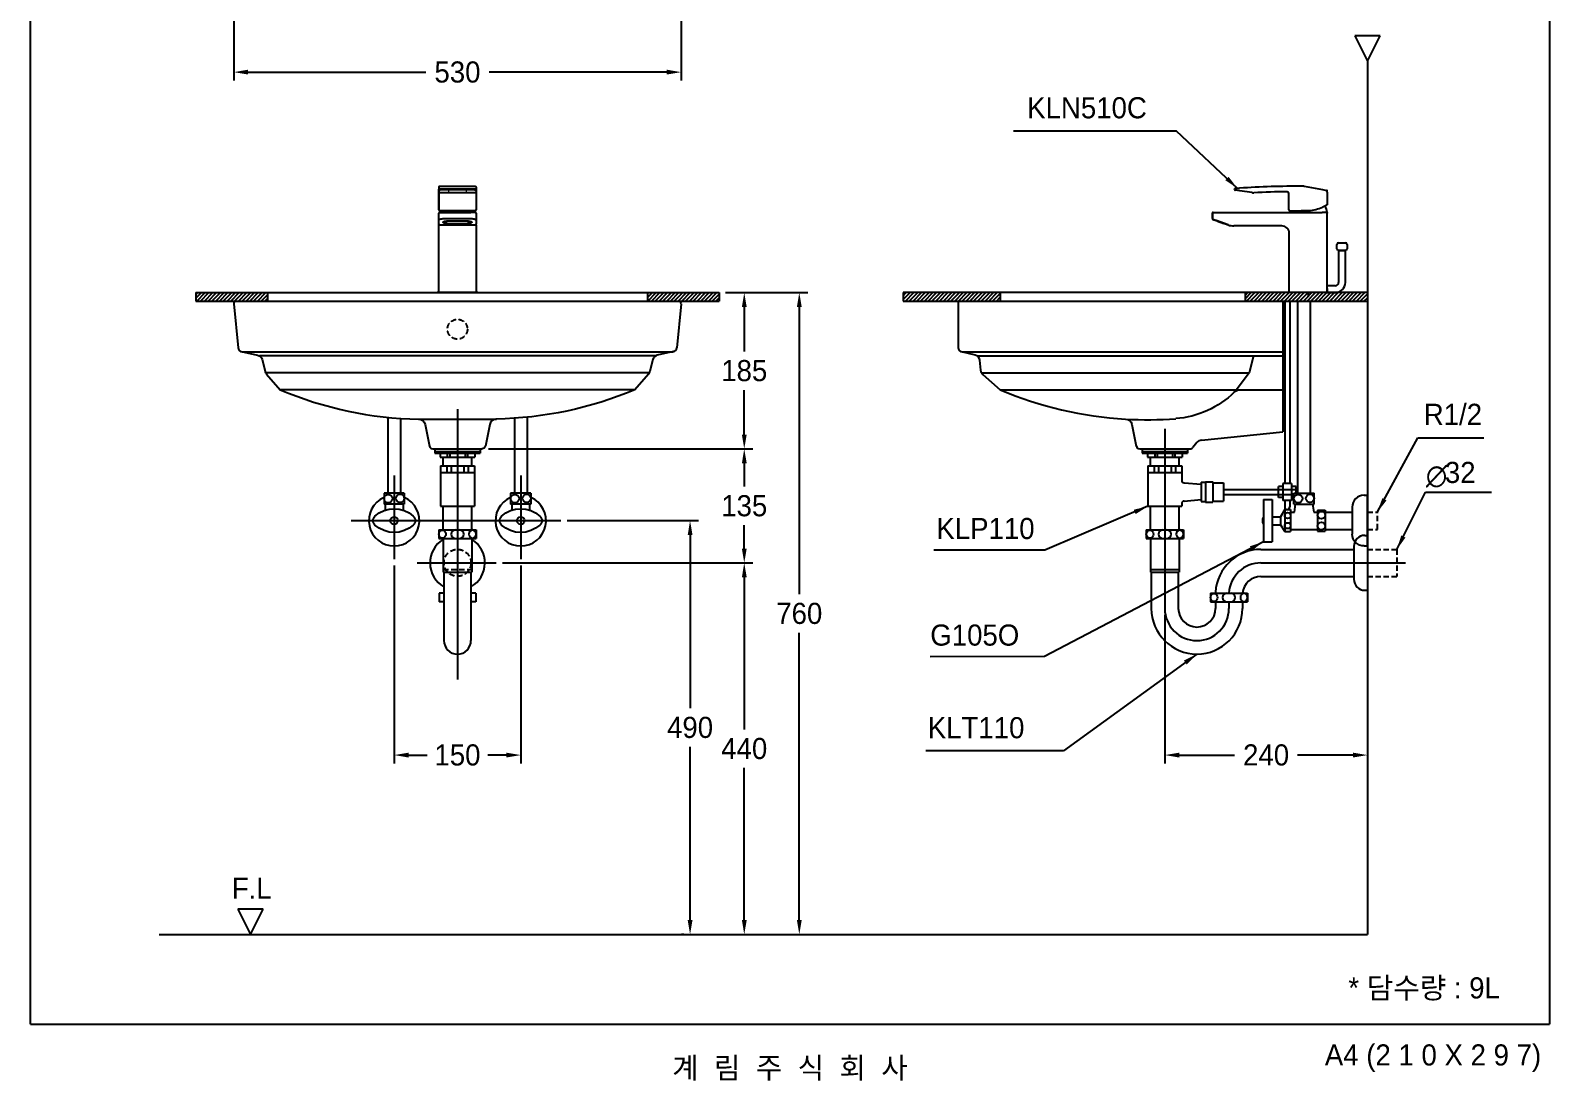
# Model space of a CAD drawing. Header units: millimetres. Extents: x 0 to 3800, y -67 to 2530.
# Drawn here: x 0 to 1800, y -67 to 1177 of the extents above; entities that cross this region are included whole.
import ezdxf
from ezdxf.enums import TextEntityAlignment as Align
from ezdxf.lldxf.tags import DXFTag

# ---------------------------------------------------------------- set-up
doc = ezdxf.new("R2010")
doc.units = ezdxf.units.MM
doc.linetypes.add('DASHED2', pattern=[9.525, 6.35, -3.175])
for name, color, linetype in [('TEXT', 7, 'Continuous'), ('내부선 및 부속', 4, 'Continuous'), ('도각라인', 7, 'Continuous'), ('외형선', 3, 'Continuous'), ('점선', 6, 'DASHED2'), ('중심선', 1, 'DASHED'), ('치수선', 7, 'Continuous')]:
    doc.layers.add(name, color=color, linetype=linetype)
doc.styles.add('____', font='')
doc.styles.add('타이틀', font='H2GTRM.TTF', dxfattribs={"height": 25})
doc.styles.get('____').set_extended_font_data('굴림')
tags = doc.linetypes.add('DASHDOT', pattern=[70, 31, -13, 13, -13]).pattern_tags.tags
tags[10:11] = [DXFTag(74, 4), DXFTag(75, 0), DXFTag(340, '0'), DXFTag(46, 0.0), DXFTag(50, 0.0), DXFTag(44, 0.0), DXFTag(45, 0.0)]
tags[8:9] = [DXFTag(74, 4), DXFTag(75, 0), DXFTag(340, '0'), DXFTag(46, 0.0), DXFTag(50, 0.0), DXFTag(44, 0.0), DXFTag(45, 0.0)]
tags[6:7] = [DXFTag(74, 4), DXFTag(75, 0), DXFTag(340, '0'), DXFTag(46, 0.0), DXFTag(50, 0.0), DXFTag(44, 0.0), DXFTag(45, 0.0)]
tags[4:5] = [DXFTag(74, 4), DXFTag(75, 0), DXFTag(340, '0'), DXFTag(46, 0.0), DXFTag(50, 0.0), DXFTag(44, 0.0), DXFTag(45, 0.0)]
tags = doc.linetypes.add('DASHED', pattern=[25.72, 12.86, -12.86]).pattern_tags.tags
tags[6:7] = [DXFTag(74, 4), DXFTag(75, 0), DXFTag(340, '0'), DXFTag(46, 0.0), DXFTag(50, 0.0), DXFTag(44, 0.0), DXFTag(45, 0.0)]
tags[4:5] = [DXFTag(74, 4), DXFTag(75, 0), DXFTag(340, '0'), DXFTag(46, 0.0), DXFTag(50, 0.0), DXFTag(44, 0.0), DXFTag(45, 0.0)]
doc.dimstyles.new('MSADIM', dxfattribs={"dimtxt": 33, "dimasz": 17, "dimexe": 10, "dimexo": 7.5, "dimgap": 10, "dimtad": 0, "dimtih": 1, "dimtoh": 1, "dimdec": 0, "dimzin": 1, "dimdsep": 46, "dimtxsty": '____', "dimcen": 11.25, "dimadec": 0, "dimazin": 0, "dimtfac": 1, "dimtdec": 0, "dimtix": 1, "dimtmove": 0, "dimatfit": 3, "dimfxl": 1, "dimtolj": 1, "dimtzin": 1, "dimarcsym": 0})
pattern_1 = [(45, (-2335.1703, 10460.7276), (-2.245064, 2.245064), [])]

# ---------------------------------------------------------------- blocks, each defined once
blk = doc.blocks.new('*D2')
at = {"layer": '치수선', "color": 0, "linetype": 'Continuous', "lineweight": -2, "transparency": 16777216}
for p, q in [((241, 1274.6), (241, 1117.3)), ((771, 1274.6), (771, 1117.3)), ((258, 1127.3), (468.6, 1127.3)), ((754, 1127.3), (543.4, 1127.3))]:
    blk.add_line(p, q, dxfattribs=at)
at = {"layer": '치수선', "color": 0, "linetype": 'Continuous', "transparency": 16777216}
for points in [[(258, 1130.2), (258, 1124.5), (241, 1127.3)], [(754, 1130.2), (754, 1124.5), (771, 1127.3)]]:
    blk.add_solid(points, dxfattribs=at)
at = {"layer": '치수선', "color": 0, "linetype": 'Continuous', "transparency": 16777216, "insert": (506, 1127.3), "char_height": 25, "attachment_point": 5, "style": '____'}
blk.add_mtext('\\A1;530', dxfattribs=at)
blk = doc.blocks.new('*D11')
at = {"layer": '치수선', "color": 0, "linetype": 'Continuous', "lineweight": -2, "transparency": 16777216}
for p, q in [((823.5, 866.2), (855.8, 866.2)), ((845.8, 849.2), (845.8, 796.5)), ((845.8, 698.2), (845.8, 750.8)), ((542.7, 681.2), (855.8, 681.2))]:
    blk.add_line(p, q, dxfattribs=at)
at = {"layer": '치수선', "color": 0, "linetype": 'Continuous', "transparency": 16777216}
for points in [[(843, 849.2), (848.7, 849.2), (845.8, 866.2)], [(843, 698.2), (848.7, 698.2), (845.8, 681.2)]]:
    blk.add_solid(points, dxfattribs=at)
at = {"layer": '치수선', "color": 0, "linetype": 'Continuous', "transparency": 16777216, "insert": (845.8, 773.7), "char_height": 25, "attachment_point": 5, "style": '____'}
blk.add_mtext('\\A1;185', dxfattribs=at)
blk = doc.blocks.new('*D12')
at = {"layer": '치수선', "color": 0, "linetype": 'Continuous', "lineweight": -2, "transparency": 16777216}
for p, q in [((542.7, 681.2), (855.8, 681.2)), ((845.8, 664.2), (845.8, 636.5)), ((845.8, 563.2), (845.8, 590.8)), ((559.5, 546.2), (855.8, 546.2))]:
    blk.add_line(p, q, dxfattribs=at)
at = {"layer": '치수선', "color": 0, "linetype": 'Continuous', "transparency": 16777216}
for points in [[(843, 664.2), (848.7, 664.2), (845.8, 681.2)], [(843, 563.2), (848.7, 563.2), (845.8, 546.2)]]:
    blk.add_solid(points, dxfattribs=at)
at = {"layer": '치수선', "color": 0, "linetype": 'Continuous', "transparency": 16777216, "insert": (845.8, 613.7), "char_height": 25, "attachment_point": 5, "style": '____'}
blk.add_mtext('\\A1;135', dxfattribs=at)
blk = doc.blocks.new('*D13')
at = {"layer": '치수선', "color": 0, "linetype": 'Continuous', "lineweight": -2, "transparency": 16777216}
for p, q in [((559.5, 546.2), (855.8, 546.2)), ((845.8, 529.2), (845.8, 349)), ((845.8, 123.2), (845.8, 303.4)), ((820.6, 106.2), (855.8, 106.2))]:
    blk.add_line(p, q, dxfattribs=at)
at = {"layer": '치수선', "color": 0, "linetype": 'Continuous', "transparency": 16777216}
for points in [[(843, 529.2), (848.7, 529.2), (845.8, 546.2)], [(843, 123.2), (848.7, 123.2), (845.8, 106.2)]]:
    blk.add_solid(points, dxfattribs=at)
at = {"layer": '치수선', "color": 0, "linetype": 'Continuous', "transparency": 16777216, "insert": (845.8, 326.2), "char_height": 25, "attachment_point": 5, "style": '____'}
blk.add_mtext('\\A1;440', dxfattribs=at)
blk = doc.blocks.new('*D14')
at = {"layer": '치수선', "color": 0, "linetype": 'Continuous', "lineweight": -2, "transparency": 16777216}
for p, q in [((823.5, 866.2), (921, 866.2)), ((911, 849.2), (911, 509)), ((911, 123.2), (911, 463.4)), ((903.5, 106.2), (921, 106.2))]:
    blk.add_line(p, q, dxfattribs=at)
at = {"layer": '치수선', "color": 0, "linetype": 'Continuous', "transparency": 16777216}
for points in [[(908.2, 849.2), (913.9, 849.2), (911, 866.2)], [(908.2, 123.2), (913.9, 123.2), (911, 106.2)]]:
    blk.add_solid(points, dxfattribs=at)
at = {"layer": '치수선', "color": 0, "linetype": 'Continuous', "transparency": 16777216, "insert": (911, 486.2), "char_height": 25, "attachment_point": 5, "style": '____'}
blk.add_mtext('\\A1;760', dxfattribs=at)
blk = doc.blocks.new('*D15')
at = {"layer": '치수선', "color": 0, "linetype": 'Continuous', "lineweight": -2, "transparency": 16777216}
for p, q in [((635.8, 596.2), (791.6, 596.2)), ((781.6, 579.2), (781.6, 374)), ((781.6, 123.2), (781.6, 328.4)), ((774.1, 106.2), (771.6, 106.2))]:
    blk.add_line(p, q, dxfattribs=at)
at = {"layer": '치수선', "color": 0, "linetype": 'Continuous', "transparency": 16777216}
for points in [[(778.8, 579.2), (784.5, 579.2), (781.6, 596.2)], [(778.8, 123.2), (784.5, 123.2), (781.6, 106.2)]]:
    blk.add_solid(points, dxfattribs=at)
at = {"layer": '치수선', "color": 0, "linetype": 'Continuous', "transparency": 16777216, "insert": (781.6, 351.2), "char_height": 25, "attachment_point": 5, "style": '____'}
blk.add_mtext('\\A1;490', dxfattribs=at)
blk = doc.blocks.new('*D16')
at = {"layer": '치수선', "color": 0, "linetype": 'Continuous', "lineweight": -2, "transparency": 16777216}
for p, q in [((431, 543.2), (431, 308.6)), ((581, 543.2), (581, 308.6)), ((448, 318.6), (470.1, 318.6)), ((564, 318.6), (541.9, 318.6))]:
    blk.add_line(p, q, dxfattribs=at)
at = {"layer": '치수선', "color": 0, "linetype": 'Continuous', "transparency": 16777216}
for points in [[(448, 321.4), (448, 315.7), (431, 318.6)], [(564, 321.4), (564, 315.7), (581, 318.6)]]:
    blk.add_solid(points, dxfattribs=at)
at = {"layer": '치수선', "color": 0, "linetype": 'Continuous', "transparency": 16777216, "insert": (506, 318.6), "char_height": 25, "attachment_point": 5, "style": '____'}
blk.add_mtext('\\A1;150', dxfattribs=at)
blk = doc.blocks.new('*D17')
at = {"layer": '치수선', "color": 0, "linetype": 'Continuous', "lineweight": -2, "transparency": 16777216}
for p, q in [((1344.1, 484.7), (1344.1, 308.6)), ((1584.1, 329.9), (1584.1, 308.6)), ((1361.1, 318.6), (1426.8, 318.6)), ((1567.1, 318.6), (1501.4, 318.6))]:
    blk.add_line(p, q, dxfattribs=at)
at = {"layer": '치수선', "color": 0, "linetype": 'Continuous', "transparency": 16777216}
for points in [[(1361.1, 321.4), (1361.1, 315.7), (1344.1, 318.6)], [(1567.1, 321.4), (1567.1, 315.7), (1584.1, 318.6)]]:
    blk.add_solid(points, dxfattribs=at)
at = {"layer": '치수선', "color": 0, "linetype": 'Continuous', "transparency": 16777216, "insert": (1464.1, 318.6), "char_height": 25, "attachment_point": 5, "style": '____'}
blk.add_mtext('\\A1;240', dxfattribs=at)

msp = doc.modelspace()

# ---------------------------------------------------------------- hatches: boundary and pattern name
at = {"layer": '점선', "ltscale": 3}
h = msp.add_hatch(dxfattribs=at)
h.set_pattern_fill('ANSI31', color=256)
h.set_pattern_definition(pattern_1)
h.paths.add_polyline_path([(1149.1, 866.2), (1034.1, 866.2), (1034.1, 856.2), (1149.1, 856.2)])
h.paths.add_polyline_path([(1584.1, 866.2), (1439.1, 866.2), (1439.1, 856.2), (1584.1, 856.2)])
h.paths.add_polyline_path([(281, 866.2), (196, 866.2), (196, 856.2), (280.6, 856.2), (281, 856.6)])
h = msp.add_hatch(dxfattribs=at)
h.set_pattern_fill('ANSI31', color=256)
h.set_pattern_definition(pattern_1)
h.paths.add_polyline_path([(816, 866.2), (731, 866.2), (731, 856.2), (816, 856.2)])

# ---------------------------------------------------------------- linework, layer by layer
at = {"layer": '내부선 및 부속', "linetype": 'Continuous'}
for p, q in [((484, 991.2), (484, 988.9)), ((484, 991.2), (484, 991.1)), ((484, 991.1), (484, 987.2)), ((485, 992.2), (527, 992.2)), ((528, 991.2), (528, 988.9)), ((1509.1, 992.1), (1530.8, 988.2)), ((484, 987.7), (484, 988.9)), ((484, 985.6), (484, 987.7)), ((484, 987.2), (484, 986.4)), ((484, 986.9), (484, 985.6)), ((484, 964.2), (484, 986.8)), ((484, 985.2), (484, 986.4)), ((484, 985.5), (484, 985.6)), ((484, 985.2), (484, 968.3)), ((485, 984.6), (527, 984.6)), ((522, 988.6), (490, 988.6)), ((490, 988.6), (490, 988.4)), ((490, 988.4), (522, 988.4)), ((496, 988), (495, 988)), ((495, 988), (495, 987.4)), ((495, 987.4), (495, 987.1)), ((495, 987.1), (496, 987.1)), ((496, 987.1), (496, 988)), ((496, 987.4), (496, 988)), ((496, 987.1), (496, 987.4)), ((516, 988), (516, 987.4)), ((517, 988), (516, 988)), ((516, 987.4), (516, 987.1)), ((516, 987.1), (517, 987.1)), ((517, 987.1), (516, 987.1)), ((517, 987.4), (517, 988)), ((517, 987.1), (517, 988)), ((517, 987.1), (517, 987.4)), ((517, 987.1), (517, 987.1)), ((522, 988.4), (522, 988.6)), ((527, 984.5), (527, 984.6)), ((528, 988.9), (528, 987.7)), ((528, 987.7), (528, 985.6)), ((528, 986.9), (528, 986.8)), ((528, 986.8), (528, 964.2)), ((528, 985.5), (528, 985.6)), ((1426.6, 988.4), (1426.6, 988.6)), ((1426.6, 988.6), (1426.6, 988.4)), ((1432.5, 986.7), (1427.5, 987.4)), ((1447.6, 984.6), (1432.5, 986.7)), ((1491.1, 964.2), (1491.1, 982.8)), ((1530.8, 988.2), (1535.8, 987.3)), ((1536.6, 986.4), (1536.6, 986.2)), ((1536.6, 985.2), (1536.6, 986.2)), ((1536.6, 985.2), (1536.6, 970.8)), ((484, 968.3), (484, 964.2)), ((484, 952.1), (484, 960.2)), ((484, 866.2), (484, 960.2)), ((485.4, 963.2), (485, 963.2)), ((485, 961.2), (490, 961.2)), ((526.6, 963.2), (485.4, 963.2)), ((490, 961.2), (522, 961.2)), ((527, 961.2), (522, 961.2)), ((527, 963.2), (526.6, 963.2)), ((528, 960.2), (528, 952.1)), ((1400.4, 953.9), (1400.4, 960.2)), ((1400.4, 960.2), (1400.4, 953.9)), ((1401.4, 961.2), (1406.4, 961.2)), ((1406.4, 961.2), (1530.6, 961.2)), ((1492.1, 963.2), (1505.6, 963.2)), ((1492.6, 963.2), (1497.1, 963.2)), ((1507.6, 963.2), (1505.6, 963.2)), ((1514.6, 963.2), (1507.6, 963.2)), ((1535.6, 961.2), (1530.6, 961.2)), ((1535.6, 961.2), (1536.6, 961.2)), ((1536.6, 961.2), (1536.6, 960.2)), ((1536.6, 866.2), (1536.6, 960.2)), ((484, 947.3), (484, 952.1)), ((484, 946.2), (484, 947.3)), ((484, 866.2), (484, 946.2)), ((485, 946.4), (527, 946.4)), ((490, 953.9), (522, 953.9)), ((519, 950.9), (493, 950.9)), ((493, 948.2), (493, 950.9)), ((493, 948.2), (519, 948.2)), ((519, 948.2), (519, 950.9)), ((528, 952.1), (528, 947.3)), ((528, 946.2), (528, 947.3)), ((528, 946.2), (528, 946.2)), ((528, 946.2), (528, 866.2)), ((1406, 951.1), (1401, 953)), ((1401, 953), (1406, 951.1)), ((1406, 951.1), (1419, 946.4)), ((1419, 946.4), (1406, 951.1)), ((1406.7, 950.9), (1414.2, 948.2)), ((1414.2, 948.2), (1406.7, 950.9)), ((1482.6, 945.2), (1425.9, 945.2)), ((1491.6, 866.2), (1491.6, 936.2)), ((1548, 918.1), (1548, 923.2)), ((1550, 925.2), (1558.1, 925.2)), ((1560, 923.3), (1560, 918.1)), ((1550, 916.2), (1550, 878.2)), ((1550, 916.2), (1558, 916.2)), ((1554, 916.2), (1550, 916.2)), ((1556.4, 916.2), (1551.7, 916.2)), ((1558, 916.2), (1554, 916.2)), ((1558.1, 916.2), (1554, 916.2)), ((1558, 878.2), (1558, 916.2)), ((1536.6, 893.2), (1536.6, 898.2)), ((1536.6, 871.2), (1536.6, 893.2)), ((1546, 874.2), (1536.6, 874.2)), ((1536.6, 871.2), (1536.6, 866.2)), ((1536.6, 866.2), (1546, 866.2)), ((1486.1, 856.2), (1486.1, 640.2)), ((1492.1, 856.2), (1492.1, 640.2)), ((1501.6, 628.9), (1501.6, 856.2)), ((1516.6, 628.9), (1516.6, 856.2)), ((251, 796.2), (761, 796.2)), ((1104.1, 796.2), (1484.1, 796.2)), ((740.5, 791.2), (271.5, 791.2)), ((1121.8, 791.2), (1484.1, 791.2)), ((1449.1, 791.2), (1444.1, 771.2)), ((733.2, 771.2), (278.8, 771.2)), ((1126.8, 771.2), (1444.1, 771.2)), ((1444.1, 771.2), (1429.1, 751.2)), ((716, 751.2), (296, 751.2)), ((1149.1, 751.2), (1429.1, 751.2)), ((1433.3, 751.2), (1484.1, 751.2)), ((423.5, 718.6), (423.5, 628.9)), ((438.5, 717.4), (438.5, 628.9)), ((459.9, 716.5), (552.1, 716.5)), ((573.5, 717.4), (573.5, 628.9)), ((588.5, 718.6), (588.5, 628.9)), ((479, 681.2), (479, 676.2)), ((479, 678.2), (533, 678.2)), ((479, 676.2), (533, 676.2)), ((485.5, 676.2), (485.5, 671.2)), ((485.5, 671.2), (526.5, 671.2)), ((489, 661.2), (489, 671.2)), ((494, 676.2), (494, 671.2)), ((497, 676.2), (497, 671.2)), ((515, 676.2), (515, 671.2)), ((518, 676.2), (518, 671.2)), ((523, 661.2), (523, 671.2)), ((526.5, 676.2), (526.5, 671.2)), ((533, 681.2), (533, 676.2)), ((1317.1, 681.2), (1317.1, 676.2)), ((1317.1, 678.2), (1371.1, 678.2)), ((1317.1, 676.2), (1371.1, 676.2)), ((1323.6, 676.2), (1323.6, 671.2)), ((1323.6, 671.2), (1364.6, 671.2)), ((1327.1, 661.2), (1327.1, 671.2)), ((1332.1, 676.2), (1332.1, 671.2)), ((1335.1, 676.2), (1335.1, 671.2)), ((1353.1, 676.2), (1353.1, 671.2)), ((1356.1, 676.2), (1356.1, 671.2)), ((1361.1, 661.2), (1361.1, 671.2)), ((1364.6, 676.2), (1364.6, 671.2)), ((1371.1, 681.2), (1371.1, 676.2)), ((486, 661.2), (486, 613.2)), ((486, 661.2), (526, 661.2)), ((486, 653.2), (526, 653.2)), ((493.5, 661.2), (493.5, 653.2)), ((498.5, 661.2), (498.5, 653.2)), ((513.5, 661.2), (513.5, 653.2)), ((518.5, 661.2), (518.5, 653.2)), ((526, 661.2), (526, 616.4)), ((1324.1, 661.2), (1324.1, 613.2)), ((1324.1, 661.2), (1364.1, 661.2)), ((1324.1, 653.2), (1364.1, 653.2)), ((1331.6, 661.2), (1331.6, 653.2)), ((1336.6, 661.2), (1336.6, 653.2)), ((1351.6, 661.2), (1351.6, 653.2)), ((1356.6, 661.2), (1356.6, 653.2)), ((1364.1, 661.2), (1364.1, 643.9)), ((1366.9, 641), (1387.1, 639.2)), ((1387.1, 641.7), (1387.1, 618.7)), ((1387.1, 641.7), (1392.1, 641.7)), ((1392.1, 642.2), (1392.1, 618.2)), ((1392.1, 642.2), (1401.1, 642.2)), ((1401.1, 642.2), (1401.1, 618.2)), ((1401.1, 640.9), (1413.6, 640.9)), ((1413.6, 640.9), (1413.6, 619.4)), ((1413.6, 633.2), (1501.6, 633.2)), ((1478.6, 623.7), (1478.6, 636.7)), ((1484.1, 636.7), (1478.6, 636.7)), ((1494.1, 640.2), (1484.1, 640.2)), ((1484.1, 640.2), (1484.1, 620.2)), ((1494.1, 640.2), (1494.1, 620.2)), ((1499.6, 636.7), (1494.1, 636.7)), ((1499.6, 628.9), (1499.6, 636.7)), ((419, 628.9), (419, 615.9)), ((443, 628.9), (419, 628.9)), ((443, 615.9), (419, 615.9)), ((420.5, 615.9), (420.5, 608.5)), ((441.5, 615.9), (441.5, 608.5)), ((443, 628.9), (443, 615.9)), ((486, 613.2), (526, 613.2)), ((489, 585.2), (489, 613.2)), ((523, 585.2), (523, 613.2)), ((526, 616.4), (526, 613.2)), ((569, 628.9), (569, 615.9)), ((593, 628.9), (569, 628.9)), ((593, 615.9), (569, 615.9)), ((570.5, 615.9), (570.5, 608.5)), ((591.5, 615.9), (591.5, 608.5)), ((593, 628.9), (593, 615.9)), ((1324.1, 613.2), (1364.1, 613.2)), ((1327.1, 585.2), (1327.1, 613.2)), ((1361.1, 585.2), (1361.1, 613.2)), ((1364.1, 616.4), (1364.1, 613.2)), ((1366.9, 619.4), (1387.1, 621.2)), ((1387.1, 618.7), (1392.1, 618.7)), ((1392.1, 618.2), (1401.1, 618.2)), ((1401.1, 619.4), (1413.6, 619.4)), ((1413.6, 627.2), (1497.1, 627.2)), ((1461.1, 621.2), (1461.1, 571.2)), ((1461.1, 621.2), (1471.1, 621.2)), ((1471.1, 621.2), (1471.1, 571.2)), ((1484.1, 623.7), (1478.6, 623.7)), ((1494.1, 620.2), (1484.1, 620.2)), ((1486.1, 620.2), (1486.1, 612.5)), ((1492.1, 620.2), (1492.1, 612.5)), ((1497.1, 623.7), (1494.1, 623.7)), ((1497.1, 628.9), (1521.1, 628.9)), ((1497.1, 615.9), (1497.1, 628.9)), ((1497.1, 615.9), (1521.1, 615.9)), ((1497.6, 606.4), (1499.1, 615.9)), ((1519.1, 615.9), (1520.6, 606.4)), ((1521.1, 615.9), (1521.1, 628.9)), ((1566.1, 612.2), (1566.1, 580.2)), ((1580.1, 626.2), (1584.1, 626.2)), ((1471.1, 600.9), (1481.1, 600.9)), ((1486.1, 609.2), (1481.1, 600.9)), ((1481.1, 600.9), (1481.1, 591.4)), ((1486.1, 609.2), (1493.1, 609.2)), ((1486.1, 609.2), (1486.1, 583.2)), ((1493.1, 609.2), (1493.1, 583.2)), ((1493.1, 606.4), (1497.6, 606.4)), ((1520.6, 606.4), (1525.1, 606.4)), ((1525.1, 608.7), (1525.1, 583.7)), ((1525.1, 608.7), (1534.1, 608.7)), ((1534.1, 608.7), (1534.1, 583.7)), ((1534.1, 606.4), (1566.1, 606.4)), ((484, 585.2), (528, 585.2)), ((484, 585.2), (484, 575.2)), ((528, 585.2), (528, 575.2)), ((1322.1, 585.2), (1366.1, 585.2)), ((1322.1, 585.2), (1322.1, 575.2)), ((1366.1, 585.2), (1366.1, 575.2)), ((1471.1, 591.4), (1481.1, 591.4)), ((1481.1, 591.4), (1486.1, 583.2)), ((1486.1, 583.2), (1493.1, 583.2)), ((1493.1, 585.9), (1525.1, 585.9)), ((1525.1, 583.7), (1534.1, 583.7)), ((1534.1, 585.9), (1566.1, 585.9)), ((1581.1, 578.7), (1584.1, 578.7)), ((484, 575.2), (528, 575.2)), ((489, 575.2), (489, 535.2)), ((523, 575.2), (523, 535.2)), ((1322.1, 575.2), (1366.1, 575.2)), ((1327.1, 575.2), (1327.1, 535.2)), ((1361.1, 575.2), (1361.1, 535.2)), ((1458, 562.2), (1568.1, 562.2)), ((1461.1, 571.2), (1471.1, 571.2)), ((1568.1, 565.7), (1568.1, 530.2)), ((1580.1, 566.2), (1584.1, 566.2)), ((489, 535.2), (523, 535.2)), ((490, 535.2), (490, 454.2)), ((522, 535.2), (522, 454.2)), ((1327.1, 538.2), (1361.1, 538.2)), ((1327.1, 535.2), (1361.1, 535.2)), ((1328.1, 535.2), (1328.1, 492.2)), ((1360.1, 535.2), (1360.1, 492.2)), ((1458, 530.2), (1568.1, 530.2)), ((1568.1, 530.2), (1568.1, 526.7)), ((484.2, 510.2), (484.2, 500.2)), ((490, 510.2), (484.2, 510.2)), ((527.7, 510.2), (522, 510.2)), ((527.7, 510.2), (527.7, 500.2)), ((1398.1, 510.2), (1442.1, 510.2)), ((1398.1, 510.2), (1398.1, 500.2)), ((1404.1, 510.2), (1404.1, 511.3)), ((1442.1, 510.2), (1442.1, 500.2)), ((1581.1, 513.7), (1584.1, 513.7)), ((490, 500.2), (484.2, 500.2)), ((527.7, 500.2), (522, 500.2)), ((1398.1, 500.2), (1442.1, 500.2)), ((1404.1, 500.2), (1404.1, 492.2)), ((1436.1, 500.2), (1436.1, 492.2))]:
    msp.add_line(p, q, dxfattribs=at)
at = {"layer": '내부선 및 부속', "linetype": 'Continuous', "flags": 128}
for points in [[(1426.3, 748.3, -0.178049), (1357.1, 717)], [(1426.3, 748.3, -0.197027), (1433.3, 751.2)], [(408.3, 591, -0.44), (408.3, 601.4)], [(408.3, 601.4, -0.388889), (453.7, 601.4)], [(453.7, 601.4, -0.44), (453.7, 591)], [(558.3, 591, -0.44), (558.3, 601.4)], [(558.3, 601.4, -0.388889), (603.7, 601.4)], [(603.7, 601.4, -0.44), (603.7, 591)], [(453.7, 591, -0.388889), (408.3, 591)], [(488.2, 575.3, -0.859727), (488.2, 585.1)], [(488.2, 585.1, -0.859727), (488.2, 575.3)], [(603.7, 591, -0.388889), (558.3, 591)], [(1326.4, 575.3, -0.859727), (1326.4, 585.1)], [(1326.4, 585.1, -0.859727), (1326.4, 575.3)], [(1580.1, 566.2, -0.414214), (1566.1, 580.2)], [(1402.4, 500.3, -0.859727), (1402.4, 510.1)], [(1402.4, 510.1, -0.859727), (1402.4, 500.3)]]:
    msp.add_lwpolyline(points, format="xyb", dxfattribs=at)
at = {"layer": '내부선 및 부속', "linetype": 'Continuous'}
for centre, radius in [((424, 622.3), 5), ((438, 622.6), 5), ((574, 622.3), 5), ((588, 622.6), 5), ((1502.1, 622.3), 5), ((1516.1, 622.6), 5), ((431, 596.2), 4.5), ((581, 596.2), 4.5), ((1489.6, 602.2), 3.5), ((1529.6, 602.7), 4.5), ((1529.6, 589.7), 4.5), ((1489.6, 590.2), 3.5)]:
    msp.add_circle(centre, radius, dxfattribs=at)
for centre, radius, start, end in [((1500.3, -7.8), 1000, 89.5936, 93.8863), ((1507.3, 982.2), 10, 80, 89.5936), ((527, 985.5), 1, 270, 0), ((1427.6, 988.4), 1, 202.1993, 262.1993), ((1427.6, 988.4), 1, 202.1993, 262.1993), ((1427.6, 988.4), 1, 202.1993, 262.1993), ((1427.6, 988.4), 1, 202.1993, 262.1993), ((1448.9, 994.5), 10, 262.1993, 272.9349), ((1500.3, -7.8), 993.6, 90.6538, 92.9349), ((1487.8, 982.7), 3.34, 2.007, 69.3544), ((485, 964.2), 1, 180, 270), ((485, 960.2), 1, 90, 180), ((485, 960.2), 1, 90, 180), ((513.7, 956.1), 27.6, 165.1842, 169.4357), ((499.3, 956.1), 27.6, 10.5643, 14.8158), ((527, 964.2), 1, 270, 0), ((527, 960.2), 1, 0, 90), ((1401.4, 960.2), 1, 90, 180), ((1401.4, 960.2), 1, 90, 180), ((1492.1, 964.2), 1, 180, 270), ((1523.8, 956.1), 27.6, 165.1842, 169.4357), ((1509.1, 1018.8), 55.8, 275.72, 293.156), ((1509.5, 956.1), 27.6, 10.5643, 27.3016), ((1425.9, 965.2), 20, 250, 270), ((1425.9, 965.2), 20, 250, 270), ((1482.6, 936.2), 9, 0, 90), ((1550, 923.2), 2, 90, 180), ((1550, 918.1), 1.92, 180, 270), ((1558.1, 923.3), 1.92, 0, 90), ((1558.1, 918.1), 1.92, 270, 0), ((1546, 878.2), 4, 270, 0), ((1546, 878.2), 12, 270, 0), ((1324.2, 1165.7), 450, 266.6003, 274.2014), ((1367.1, 643.9), 3, 180, 265.0303), ((431, 596.2), 30, 113.578, 66.4217), ((581, 596.2), 30, 113.578, 66.4217), ((1367.1, 616.4), 3, 94.9697, 180), ((1489.1, 612.5), 3, 180, 0), ((1580.1, 612.2), 14, 90, 180), ((1467.5, 596.2), 7.84, 144.9654, 215.0346), ((503.5, 580.2), 5, 90, 270), ((508.5, 580.2), 5, 270, 90), ((524.5, 580.2), 5, 98.6269, 261.3731), ((523, 580.2), 5, 278.6269, 81.3731), ((1341.6, 580.2), 5, 90, 270), ((1346.6, 580.2), 5, 270, 90), ((1362.6, 580.2), 5, 98.6269, 261.3731), ((1361.1, 580.2), 5, 278.6269, 81.3731), ((1581.1, 565.7), 13, 90, 180), ((506, 546.2), 32.5, 121.5389, 240.5076), ((506, 546.2), 32.5, 299.4924, 58.4611), ((1458, 508.2), 54, 90, 176.6714), ((1458, 508.2), 22, 90, 174.7841), ((1581.1, 526.7), 13, 180, 270), ((1417.6, 505.2), 5, 90, 270), ((1422.6, 505.2), 5, 270, 90), ((1438.6, 505.2), 5, 98.6269, 261.3731), ((1437.1, 505.2), 5, 278.6269, 81.3731), ((1382.1, 492.2), 54, 180, 0), ((1382.1, 492.2), 22, 180, 0), ((506, 454.2), 16, 180, 0)]:
    msp.add_arc(centre, radius, start, end, dxfattribs=at)
for points, knots in [([(484, 991.3), (484, 991.4), (484, 991.5), (484.1, 991.7), (484.2, 991.9), (484.4, 992.1), (484.7, 992.2), (484.9, 992.2), (485, 992.2)], [0, 0, 0, 0, 0.097046, 0.215477, 0.366984, 0.6013, 0.806128, 1, 1, 1, 1]), ([(527, 992.2), (527, 992.2), (527.1, 992.2), (527.3, 992.2), (527.6, 992.1), (527.8, 991.9), (527.9, 991.7), (527.9, 991.6), (528, 991.4), (528, 991.4), (528, 991.3), (528, 991.3)], [0, 0, 0, 0, 0.020818, 0.239105, 0.419032, 0.574027, 0.708164, 0.821662, 0.913084, 0.980269, 1, 1, 1, 1]), ([(490, 988.6), (489.6, 988.6), (488.9, 988.6), (488, 988.6), (487.4, 988.6), (486.8, 988.6), (486.1, 988.7), (485.4, 988.7), (485, 988.7), (484.8, 988.8), (484.7, 988.8), (484.4, 988.8), (484.1, 988.9), (484, 988.9), (484, 988.9)], [0, 0, 0, 0, 0.142857, 0.214286, 0.285714, 0.357143, 0.428571, 0.571429, 0.642857, 0.678571, 0.696429, 0.714286, 0.857143, 1, 1, 1, 1]), ([(484, 987.7), (484, 987.8), (484.4, 988), (486.1, 988.2), (488.2, 988.4), (489.6, 988.4), (490, 988.4)], [0, 0, 0, 0, 0.285714, 0.571429, 0.857143, 1, 1, 1, 1]), ([(527.9, 988.9), (527.9, 988.9), (527.8, 988.8), (527.5, 988.8), (526.7, 988.7), (525.9, 988.7), (525.2, 988.6), (524.4, 988.6), (523.4, 988.6), (522.4, 988.6), (522, 988.6)], [0, 0, 0, 0, 0.022938, 0.185782, 0.348626, 0.511469, 0.592891, 0.674313, 0.837156, 1, 1, 1, 1]), ([(522, 988.4), (522.9, 988.4), (524.7, 988.3), (526.9, 988.1), (527.7, 987.9), (527.9, 987.8), (527.9, 987.8)], [0, 0, 0, 0, 0.32589, 0.651781, 0.977671, 1, 1, 1, 1]), ([(1427.5, 989.6), (1427.4, 989.6), (1427.2, 989.5), (1427, 989.3), (1426.8, 989.2), (1426.7, 988.9), (1426.6, 988.7), (1426.6, 988.6)], [0, 0, 0, 0, 0.285714, 0.428571, 0.571429, 0.785714, 1, 1, 1, 1]), ([(1427.5, 989.6), (1427.5, 989.6), (1427.6, 989.6), (1427.9, 989.6), (1428.3, 989.6), (1428.7, 989.7), (1429.4, 989.7), (1430.4, 989.8), (1431.4, 989.9), (1432.2, 989.9), (1432.6, 989.9)], [0, 0, 0, 0, 0.142857, 0.285714, 0.357143, 0.428571, 0.571429, 0.714286, 0.857143, 1, 1, 1, 1]), ([(1536, 969.8), (1536, 969.8), (1535.9, 969.8), (1535.7, 969.7), (1535.3, 969.5), (1534.9, 969.3), (1534.6, 969.1), (1534.1, 968.9), (1533.7, 968.6), (1533, 968.3), (1532.4, 968), (1531.8, 967.8), (1531.6, 967.7), (1531.4, 967.6)], [0, 0, 0, 0, 0.022972, 0.19686, 0.283804, 0.370748, 0.457692, 0.5229, 0.63158, 0.718524, 0.892412, 0.935884, 1, 1, 1, 1]), ([(1535.6, 969.6), (1535.6, 969.6), (1535.6, 969.6), (1535.5, 969.6), (1535.5, 969.6), (1535.4, 969.5), (1535.4, 969.5), (1535.3, 969.5), (1535.2, 969.4), (1535.2, 969.4), (1535.1, 969.4), (1535.1, 969.4), (1535, 969.3), (1535, 969.3), (1534.9, 969.3), (1534.8, 969.2), (1534.7, 969.2), (1534.6, 969.1), (1534.5, 969.1), (1534.4, 969), (1534.3, 968.9), (1534.1, 968.9), (1534.1, 968.8), (1534, 968.8), (1534, 968.8), (1534, 968.8)], [0, 0, 0, 0, 0.147203, 0.147203, 0.295653, 0.295653, 0.37051, 0.37051, 0.483564, 0.483564, 0.521467, 0.521467, 0.597561, 0.597561, 0.635788, 0.635788, 0.751471, 0.751471, 0.829397, 0.829397, 0.947331, 0.947331, 0.986892, 0.986892, 1, 1, 1, 1]), ([(1536.5, 970.7), (1536.5, 970.6), (1536.5, 970.5), (1536.4, 970.2), (1536.2, 970), (1536.1, 969.9), (1536, 969.8)], [0, 0, 0, 0, 0.250001, 0.499999, 0.749998, 1, 1, 1, 1]), ([(1536.5, 970.7), (1536.5, 970.7), (1536.6, 970.8), (1536.6, 970.8), (1536.6, 970.8)], [0, 0, 0, 0, 0.15708, 1, 1, 1, 1]), ([(484, 952.1), (484, 952.3), (484.4, 952.9), (486.1, 953.5), (488.2, 953.9), (489.6, 953.9), (490, 953.9)], [0, 0, 0, 0, 0.285714, 0.571429, 0.857143, 1, 1, 1, 1]), ([(484, 946.2), (484, 946.2), (484, 946.2), (484, 946.1), (484, 946), (484, 945.9)], [0, 0, 0, 0, 0.003909, 0.003909, 1, 1, 1, 1]), ([(522, 953.9), (522.9, 953.9), (524.7, 953.8), (526.9, 953.3), (527.7, 952.7), (527.9, 952.4), (527.9, 952.4)], [0, 0, 0, 0, 0.326484, 0.652968, 0.979452, 1, 1, 1, 1]), ([(528, 946), (528, 946), (528, 946), (528, 946), (528, 946)], [0, 0, 0, 0, 0.705199, 1, 1, 1, 1]), ([(1400.4, 953.9), (1400.4, 953.8), (1400.4, 953.6), (1400.5, 953.4), (1400.6, 953.3), (1400.8, 953.1), (1400.9, 953), (1401, 953)], [0, 0, 0, 0, 0.214286, 0.428571, 0.571429, 0.714286, 1, 1, 1, 1])]:
    msp.add_open_spline(points, degree=3, knots=knots, dxfattribs=at)
for points in [[(485, 984.6), (484, 984.6), (484, 985.6)], [(528, 985.6), (528, 984.6), (527, 984.6)], [(485, 946.4), (484, 946.4), (484, 947.3)], [(528, 947.3), (528, 946.4), (527, 946.4)]]:
    msp.add_rational_spline(points, [1, 0.707106781056, 1], degree=2, dxfattribs=at)
for points, degree in [([(527.6, 984.8), (527.6, 984.7), (527.5, 984.6), (527.5, 984.5)], 3), ([(527.5, 984.7), (527.5, 984.6), (527.5, 984.6), (527.5, 984.5)], 3), ([(528, 989.1), (528, 989), (527.9, 988.9)], 2), ([(528, 988.9), (528, 988.9), (528, 988.9), (527.9, 988.9)], 3), ([(527.9, 987.8), (527.9, 987.7), (528, 987.5)], 2), ([(527.9, 987.8), (528, 987.8), (528, 987.7), (528, 987.7)], 3), ([(528, 989.1), (528, 989.1), (528, 989), (528, 988.9)], 3), ([(528, 987.7), (528, 987.6), (528, 987.6), (528, 987.5)], 3), ([(1427.5, 989.6), (1427, 989.5), (1426.6, 989.1), (1426.6, 988.6)], 3), ([(1426.6, 988.4), (1426.6, 987.9), (1427, 987.5), (1427.5, 987.4)], 3), ([(1427.3, 989.5), (1427.3, 989.5), (1427.3, 989.5), (1427.4, 989.6)], 3), ([(1530.8, 988.2), (1530.8, 988.2), (1530.8, 988.2), (1530.8, 988.2)], 3), ([(1536.6, 986.4), (1536.6, 986.8), (1536.2, 987.3), (1535.8, 987.3)], 3), ([(1531.5, 967.6), (1531.3, 967.5), (1531, 967.4)], 2), ([(1531, 967.4), (1531, 967.4), (1531, 967.4), (1531, 967.4)], 3), ([(527.9, 952.4), (528, 952.3), (528, 952.2), (528, 952.1)], 3), ([(527.9, 952.4), (527.9, 952.2), (528, 951.9)], 2), ([(528, 952.1), (528, 952), (528, 952), (528, 951.9)], 3), ([(1400.4, 953.9), (1400.4, 953.5), (1400.7, 953.1), (1401, 953)], 3)]:
    msp.add_open_spline(points, degree=degree, dxfattribs=at)
for points in [[(493, 948.2), (489, 948.2), (489, 949.5), (489, 950.9), (493, 950.9)], [(519, 950.9), (523, 950.9), (523, 949.5), (523, 948.2), (519, 948.2)]]:
    msp.add_rational_spline(points, [1, 0.707106781056, 1, 0.707106781056, 1], degree=2, knots=[0, 0, 0, 0.5, 0.5, 1, 1, 1], dxfattribs=at)
at = {"layer": '도각라인'}
for p, q in [((0, 0), (0, 2530)), ((1800, 2530), (1800, 0)), ((0, 0), (1800, 0))]:
    msp.add_line(p, q, dxfattribs=at)
at = {"layer": '외형선', "linetype": 'Continuous'}
for p, q in [((1599.1, 1170.3), (1569.1, 1170.3)), ((1569.1, 1170.3), (1584.1, 1140.3)), ((1584.1, 1140.3), (1599.1, 1170.3)), ((1584.1, 1140.3), (1584.1, 106.2)), ((196, 866.2), (816, 866.2)), ((196, 866.2), (196, 856.2)), ((281, 866.2), (281, 856.2)), ((530, 866.2), (482, 866.2)), ((731, 866.2), (731, 856.2)), ((816, 866.2), (816, 856.2)), ((1034.1, 866.2), (1034.1, 856.2)), ((1584.1, 866.2), (1034.1, 866.2)), ((1149.1, 866.2), (1149.1, 856.2)), ((1149.1, 866.2), (1149.1, 856.2)), ((1439.1, 866.2), (1439.1, 856.2)), ((1538.6, 866.2), (1489.6, 866.2)), ((196, 856.2), (816, 856.2)), ((241, 852.9), (246, 800.7)), ((281, 856.6), (280.6, 856.2)), ((771, 852.9), (766, 800.7)), ((1034.1, 856.2), (1584.1, 856.2)), ((1099.1, 853.2), (1099.1, 801.2)), ((1484.1, 856.2), (1484.1, 701.2)), ((249.9, 796.3), (269.2, 792.1)), ((762.1, 796.3), (742.8, 792.1)), ((1102.9, 796.3), (1119.3, 792.4)), ((274.6, 787), (278, 773.1)), ((737.4, 787), (734, 773.1)), ((1124.6, 786.3), (1125.8, 774.4)), ((279.8, 769.7), (296, 751.2)), ((732.2, 769.7), (716, 751.2)), ((1128.5, 769.1), (1149.1, 751.2)), ((467.7, 710.1), (472.9, 684.4)), ((544.3, 710.1), (539.1, 684.4)), ((1305.2, 710.1), (1310.3, 684.4)), ((1382, 688.6), (1377.2, 682.7)), ((1387.4, 691.5), (1484.1, 701.2)), ((476.8, 681.2), (535.2, 681.2)), ((479, 681.2), (533, 681.2)), ((1314.3, 681.2), (1374.1, 681.2)), ((1317.1, 681.2), (1371.1, 681.2)), ((1584.1, 566.2), (1584.1, 626.2)), ((1584.1, 578.7), (1584.1, 513.7)), ((1584.1, 562.2), (1584.1, 530.2)), ((275.9, 136.2), (245.9, 136.2)), ((245.9, 136.2), (260.9, 106.2)), ((260.9, 106.2), (275.9, 136.2)), ((152.7, 106.2), (1584.1, 106.2))]:
    msp.add_line(p, q, dxfattribs=at)
at = {"layer": '외형선', "linetype": 'Continuous', "flags": 128}
for points in [[(269.2, 792.1, -0.285413), (274.6, 787)], [(1119.3, 792.4, -0.318397), (1124.6, 786.3)], [(734, 773.1, -0.11902), (732.2, 769.7)], [(716, 751.2, -0.096133), (552, 716.5)], [(460, 716.5, -0.35276), (467.7, 710.1)], [(1297.5, 716.5, -0.35276), (1305.2, 710.1)], [(539.1, 684.4, -0.357494), (535.2, 681.2)]]:
    msp.add_lwpolyline(points, format="xyb", dxfattribs=at)
at = {"layer": '외형선', "linetype": 'Continuous'}
for centre, radius, start, end in [((244, 853.2), 3, 90, 180), ((768, 853.2), 3, 0, 90), ((1102.1, 853.2), 3, 90, 180), ((251, 801.2), 5, 180, 270), ((744.2, 785.3), 7, 102.246, 165.9638), ((761, 801.2), 5, 270, 0), ((1104.1, 801.2), 5, 180, 270), ((1133.8, 775.2), 8, 185.7106, 228.9909), ((285.8, 775), 8, 194.0362, 221.1859), ((467.4, 1156.4), 440, 247.0721, 269.0366), ((1324.2, 1165.7), 450, 247.1063, 266.6003), ((552.1, 708.5), 8, 93.277, 168.6866), ((476.8, 685.2), 4, 191.3134, 270), ((1314.3, 685.2), 4, 191.3134, 270), ((1388.2, 683.6), 8, 95.7106, 140.8561), ((1374.1, 685.2), 4, 270, 320.8561)]:
    msp.add_arc(centre, radius, start, end, dxfattribs=at)
at = {"layer": '점선'}
for p, q in [((1514.1, 866.2), (1514.1, 861)), ((1584.1, 606.4), (1596.1, 606.4)), ((1596.1, 585.9), (1596.1, 606.4)), ((1584.1, 585.9), (1596.1, 585.9)), ((1584.1, 562.2), (1619.1, 562.2)), ((1619.1, 562.2), (1619.1, 530.2)), ((489, 538.2), (523, 538.2)), ((1584.1, 530.2), (1619.1, 530.2))]:
    msp.add_line(p, q, dxfattribs=at)
for centre, radius in [((506, 822.9), 11.8), ((506, 546.2), 16)]:
    msp.add_circle(centre, radius, dxfattribs=at)
at = {"layer": '중심선', "linetype": 'DASHDOT'}
for p, q in [((506, 728.4), (506, 408.2)), ((1344.1, 705.1), (1344.1, 492.2)), ((431, 649.6), (431, 550.7)), ((581, 649.6), (581, 550.7)), ((380.2, 596.2), (628.3, 596.2)), ((458.4, 546.2), (552, 546.2)), ((1458, 546.2), (1629.3, 546.2)), ((1420.1, 500.2), (1420.1, 492.2))]:
    msp.add_line(p, q, dxfattribs=at)
for centre, start, end in [((1458, 508.2), 90, 176.6714), ((1382.1, 492.2), 180.0006, 0)]:
    msp.add_arc(centre, 38, start, end, dxfattribs=at)

# ---------------------------------------------------------------- texts
at = {"layer": 'TEXT', "style": '타이틀'}
msp.add_text('F.L', height=25, dxfattribs=at).set_placement((262.2, 160.9), align=Align.MIDDLE)
for s, p in [('* 담수량 : 9L', (1651.3, 42.9)), ('계  림  주  식  회  사', (900, -51.7))]:
    msp.add_text(s, height=25, dxfattribs=at).set_placement(p, align=Align.MIDDLE_CENTER)
msp.add_text('A4 (2 1 0 X 2 9 7)', height=25, dxfattribs=at).set_placement((1790, -36.5), align=Align.MIDDLE_RIGHT)
at = {"layer": 'TEXT', "char_height": 25, "width": 380.447, "attachment_point": 1, "line_spacing_factor": 0.963855, "style": '타이틀'}
for s, insert in [('\\A1;KLN510C', (1181, 1097.6)), ('\\A1;R1/2', (1650.9, 734.6)), ('\\A1;KLP110', (1073.4, 599.4)), ('\\A1;G105O', (1066.2, 473.2)), ('\\A1;KLT110', (1063.2, 363.5))]:
    msp.add_mtext(s, dxfattribs=dict(at, insert=insert))
at = {"layer": '치수선'}
for s, style, p in [('32', '타이틀', (1675.9, 640.8)), ('∅', '____', (1653.4, 636.9))]:
    msp.add_text(s, height=25, dxfattribs=dict(at, style=style)).set_placement(p)

# ---------------------------------------------------------------- dimensions: what is measured, and where the dimension line sits
at = {"layer": '치수선', "linetype": 'Continuous'}
for base, p1, p2, picture, middle in [((771, 1127.3), (241, 1282.1), (771, 1282.1), '*D2', (506, 1127.3)), ((581, 318.6), (431, 550.7), (581, 550.7), '*D16', (506, 318.6))]:
    dim = msp.add_linear_dim(base=base, p1=p1, p2=p2, dimstyle='MSADIM', override={"dimtxt": 25}, dxfattribs=at)
    dim.commit()
    dim.dimension.update_dxf_attribs({"geometry": picture, "text_midpoint": middle, "dimtype": 160})
dim = msp.add_linear_dim(base=(845.8, 866.2), p1=(535.2, 681.2), p2=(816, 866.2), angle=90, dimstyle='MSADIM', override={"dimtxt": 25}, dxfattribs=at)
dim.commit()
dim.dimension.update_dxf_attribs({"geometry": '*D11', "text_midpoint": (845.8, 773.7), "dimtype": 160})
for base, p1, p2, picture, middle in [((911, 106.2), (816, 866.2), (896, 106.2), '*D14', (911, 486.2)), ((845.8, 546.2), (535.2, 681.2), (552, 546.2), '*D12', (845.8, 613.7)), ((781.6, 106.2), (628.3, 596.2), (781.6, 106.2), '*D15', (781.6, 351.2)), ((845.8, 106.2), (552, 546.2), (813.1, 106.2), '*D13', (845.8, 326.2))]:
    dim = msp.add_linear_dim(base=base, p1=p1, p2=p2, angle=90, dimstyle='MSADIM', override={"dimtxt": 25}, dxfattribs=at)
    dim.commit()
    dim.dimension.update_dxf_attribs({"geometry": picture, "text_midpoint": middle})
dim = msp.add_linear_dim(base=(1584.1, 318.6), p1=(1344.1, 492.2), p2=(1584.1, 337.4), dimstyle='MSADIM', override={"dimtxt": 25}, dxfattribs=at)
dim.commit()
dim.dimension.update_dxf_attribs({"geometry": '*D17', "text_midpoint": (1464.1, 318.6)})

# ---------------------------------------------------------------- leaders
at = {"layer": 'TEXT'}
for points in [[(1430.1, 989.7), (1358.1, 1057.6), (1164.7, 1057.6)], [(1596.1, 606.5), (1643.9, 694.2), (1721.9, 694.2)], [(1324.1, 613.2), (1202.1, 561.4), (1070.6, 561.4)], [(1619.1, 562.2), (1652.9, 629.8), (1731.1, 629.8)], [(1461.1, 571.2), (1201.5, 435.3), (1066.2, 435.1)], [(1382.1, 438.2), (1223.9, 323.8), (1060.9, 323.8)]]:
    msp.add_leader(points, dimstyle='MSADIM', override={"dimtxt": 30}, dxfattribs=at)

doc.saveas('drawing.dxf')
